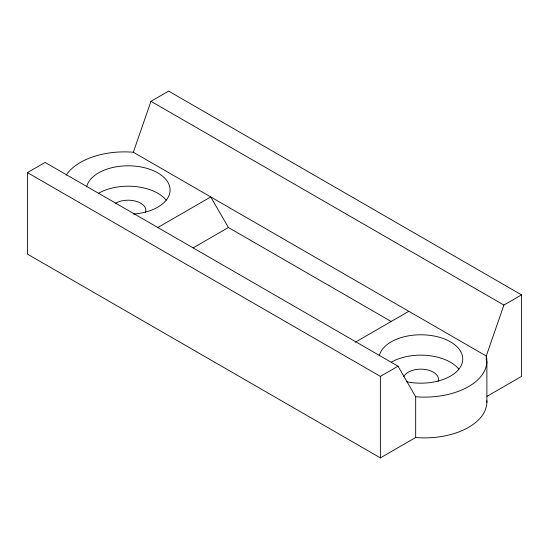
<?xml version="1.0" encoding="UTF-8"?>
<svg xmlns="http://www.w3.org/2000/svg" width="549" height="549" viewBox="0 0 549 549"><rect width="100%" height="100%" fill="white"/><g stroke="black" fill="none" stroke-linecap="round" stroke-linejoin="round"><path stroke-width="0.82" d="M66.12 175.2A62.387 36.021 0 0 1 133.332 152.245L150.975 101.304L168.618 91.113L521.55 294.875L521.55 376.381L486.99 396.33M521.55 294.875L503.907 305.066L486.256 356.006L486.256 360.247M27.45 172.619L45.093 162.429L398.025 366.19L415.668 396.755L415.668 437.512L380.382 457.887L27.45 254.125L27.45 172.619L380.382 376.381L398.025 366.19M157.824 227.512L210.761 196.947L228.405 227.512L391.176 321.488M193.118 247.887L228.405 227.512M355.148 342.288L408.827 311.297M150.975 101.304L503.907 305.066M133.332 152.245L486.256 356.006A62.387 36.021 0 0 1 415.668 396.755M486.881 361.558L486.881 402.307M380.382 376.381L380.382 457.887M403.755 376.717A17.671 10.198 0 0 1 424.837 369.422A17.671 10.198 0 0 1 438.15 381.349M115.681 203.185A17.671 10.198 0 0 1 136.509 201.401A17.671 10.198 0 0 1 145.506 212.388M486.853 400.722A62.387 36.021 0 0 1 415.668 437.512M86.612 186.859A41.923 24.204 0 0 1 130.147 165.839A41.923 24.204 0 0 1 170.073 189.131A41.923 24.204 0 0 1 133.229 214.048M98.532 193.282A41.923 24.204 0 0 1 166.169 200.165M379.256 355.821A41.923 24.204 0 0 1 429.208 335.261A41.923 24.204 0 0 1 461.215 365.476A41.923 24.204 0 0 1 406.761 381.781M391.176 362.237A41.923 24.204 0 0 1 458.82 369.12"/></g></svg>
